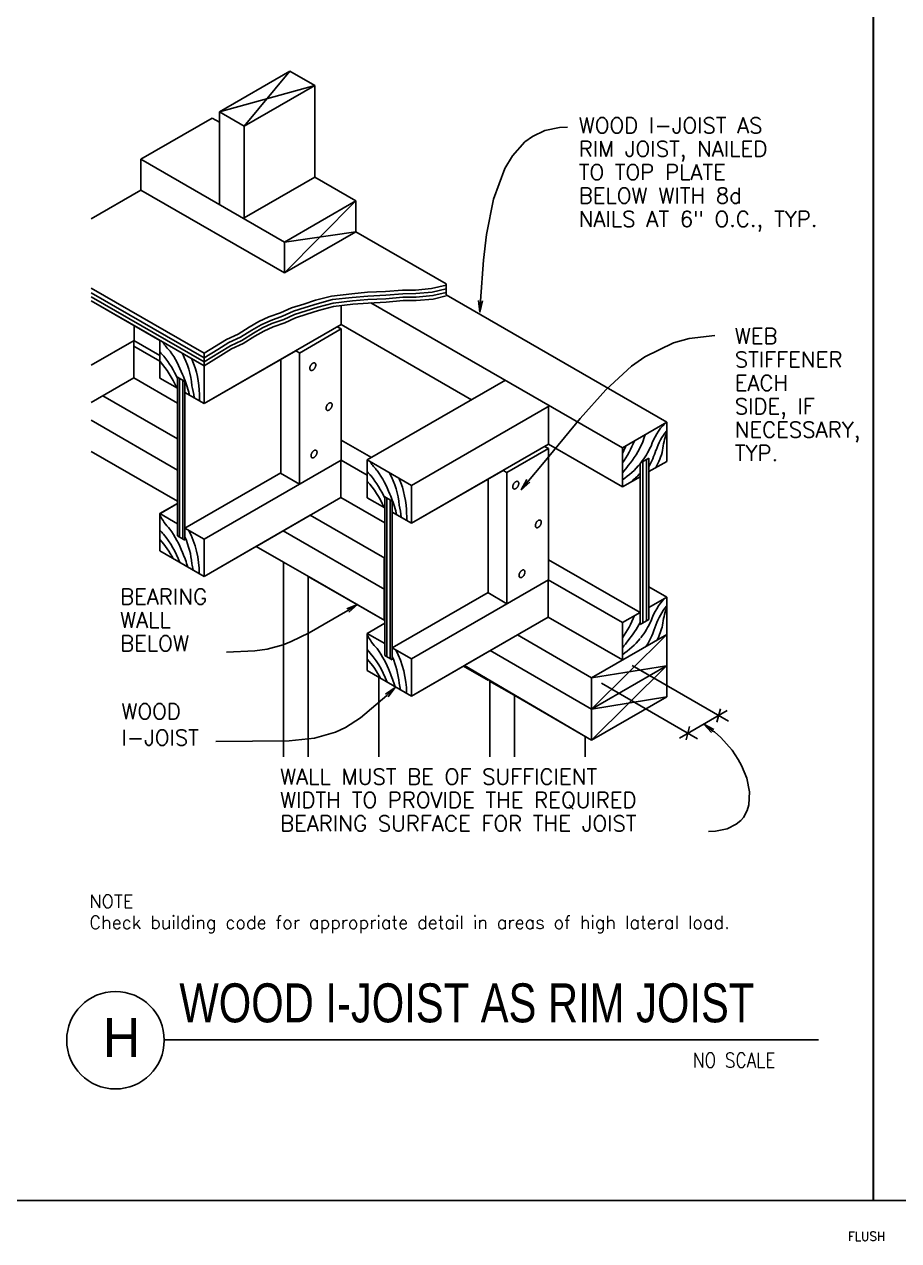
# Model space of a CAD drawing. Header units: inches. Extents: x 26998 to 46838, y -509 to 4343.
# Drawn here: x 39337.2 to 39538.9, y 3728.2 to 4008.9 of the extents above; entities that cross this region are included whole.
import ezdxf
from ezdxf.enums import TextEntityAlignment as Align

# ---------------------------------------------------------------- set-up
doc = ezdxf.new("R2010")
doc.units = ezdxf.units.IN
doc.header["$LTSCALE"] = 0.5
doc.header["$MEASUREMENT"] = 0
doc.layers.get('Defpoints').update_dxf_attribs({"color": 140})
doc.layers.add('M-TEXT', color=7, linetype='Continuous', lineweight=30)
for name, color, linetype in [('N', 3, 'Continuous'), ('R-AGSDIM', 3, 'Continuous'), ('R-AGSHEAVY', 1, 'Continuous'), ('R-AGSMEDIUM', 2, 'Continuous'), ('R-AGSPATT', 4, 'Continuous'), ('R-AGSTEXT', 6, 'Continuous'), ('SEC', 7, 'Continuous'), ('TITLE', 7, 'Continuous'), ('Title Block', 7, 'Continuous')]:
    doc.layers.add(name, color=color, linetype=linetype)
doc.styles.add('AGSROMAND', font='ROMAND.shx', dxfattribs={"height": 2.5})
doc.styles.add('AGSROMANS', font='romans')
doc.styles.add('BOLD', font='')
doc.styles.add('notes', font='simplex.shx', dxfattribs={"height": 4.5})
doc.styles.get('BOLD').set_extended_font_data('Futura Lt BT')
doc.dimstyles.new('AGS', dxfattribs={"dimscale": 36, "dimtxt": 0.09375, "dimasz": 0.0625, "dimexe": 0.0625, "dimexo": 0.0625, "dimgap": 0, "dimtad": 1, "dimdec": 5, "dimzin": 3, "dimdsep": 46, "dimlunit": 4, "dimtxsty": 'AGSROMANS', "dimblk": 'AGSARROW', "dimtsz": 0.03125, "dimcen": 0.1875, "dimdle": 0.0625, "dimclrd": 256, "dimclre": 256, "dimclrt": 256, "dimadec": 0, "dimazin": 0, "dimtfac": 1, "dimtdec": 5, "dimtix": 1, "dimtmove": 2, "dimatfit": 3, "dimldrblk": 'AGSARROW', "dimfxl": 1, "dimtolj": 1, "dimtzin": 3, "dimarcsym": 0})

# ---------------------------------------------------------------- blocks, each defined once
blk = doc.blocks.new('AGSARROW')
for points in [[(-1, 0.17), (0, 0), (-1, -0.17)], [(0, 0), (-1, 0)]]:
    blk.add_lwpolyline(points)
blk = doc.blocks.new('*D994')
at = {"layer": 'Defpoints', "color": 0, "transparency": 16777216}
for p in [(39475.21, 3862.2), (39468.11, 3858.1), (39497.41, 3849.38)]:
    blk.add_point(p, dxfattribs=at)
at = {"layer": 'R-AGSDIM', "lineweight": -2, "transparency": 16777216}
for p, q in [((39477.46, 3860.9), (39499.66, 3848.08)), ((39470.36, 3856.8), (39492.56, 3843.98)), ((39488.36, 3844.15), (39499.36, 3850.5)), ((39497, 3847.84), (39497.82, 3850.92)), ((39489.9, 3843.74), (39490.72, 3846.81))]:
    blk.add_line(p, q, dxfattribs=at)

msp = doc.modelspace()

# ---------------------------------------------------------------- linework, layer by layer
at = {"layer": 'M-TEXT'}
msp.add_line((39533.1306346, 3737.4171344), (39533.1306346, 4291.6919129), dxfattribs=at)
at = {"layer": 'R-AGSHEAVY'}
for p, q in [((39398.4838438, 3998.0984018), (39382.2115282, 3988.7157867)), ((39404.2164953, 3994.7850343), (39398.4838438, 3998.0984018)), ((39404.2164953, 3973.6110387), (39404.2164953, 3994.7850343)), ((39380.5390666, 3987.2852535), (39364.1300089, 3977.7974522)), ((39382.2115282, 3986.3175398), (39380.5390666, 3987.2852535)), ((39382.2115282, 3988.7157867), (39382.2115282, 3986.3175398)), ((39382.2115282, 3988.7157867), (39382.2115282, 3967.2998627)), ((39364.1300089, 3977.7974522), (39364.1300089, 3970.6553046)), ((39413.693778, 3968.1413528), (39404.2164953, 3973.6110387)), ((39364.1300089, 3970.6553046), (39352.6752243, 3964.0390884)), ((39413.693778, 3961.0097239), (39413.693778, 3968.1413528)), ((39434.520659, 3948.9974522), (39413.693778, 3961.0097239)), ((39434.520659, 3946.4624631), (39434.520659, 3948.9974522)), ((39368.4742017, 3935.9648736), (39352.6752243, 3945.0950417)), ((39485.4202937, 3917.07342), (39434.520659, 3946.4624631)), ((39440.3900527, 3922.2696216), (39410.3488547, 3939.6148371)), ((39368.4742017, 3935.9648736), (39368.4742017, 3927.2449321)), ((39399.830228, 3933.5666268), (39378.6983069, 3921.3545011)), ((39368.4742017, 3927.2449321), (39372.5343916, 3924.9203156)), ((39448.215911, 3926.7610753), (39416.3129161, 3908.3534785)), ((39372.5343916, 3924.9203156), (39372.5343916, 3893.6168824)), ((39378.6983069, 3921.3545011), (39374.2804837, 3923.9000088)), ((39485.4202937, 3917.07342), (39485.4308124, 3908.0379197)), ((39458.1560132, 3912.0034419), (39475.2067072, 3902.1369701)), ((39372.5449102, 3898.8761958), (39352.6752243, 3910.3414989)), ((39416.3129161, 3908.3534785), (39416.3129161, 3899.6230183)), ((39426.515984, 3893.7431059), (39447.6689424, 3905.9447129)), ((39485.4308124, 3908.0379197), (39481.3075107, 3905.66071)), ((39481.3075107, 3905.7764149), (39481.3075107, 3874.3362396)), ((39475.2067072, 3902.1369701), (39479.2774157, 3904.4826238)), ((39372.5449102, 3898.2766341), (39368.4742017, 3895.9625362)), ((39416.3129161, 3899.6230183), (39420.373106, 3897.2984018)), ((39420.373106, 3897.2984018), (39420.373106, 3866.0054872)), ((39368.4742017, 3895.9625362), (39368.4952389, 3887.3477809)), ((39378.6983069, 3881.4573499), (39403.1646327, 3895.5838656)), ((39422.0876422, 3896.2886136), (39426.515984, 3893.7431059)), ((39368.4952389, 3887.3477809), (39378.6983069, 3881.4573499)), ((39397.0217547, 3884.7391614), (39390.7210972, 3888.3891249)), ((39397.0217547, 3884.7391614), (39397.0217547, 3839.8561812)), ((39402.7018131, 3881.4573499), (39420.373106, 3871.2648006)), ((39481.3075107, 3879.0801403), (39485.4202937, 3876.7029306)), ((39485.4202937, 3876.7029306), (39485.4202937, 3853.698694)), ((39420.373106, 3870.6862761), (39416.3129161, 3868.3301037)), ((39416.3129161, 3868.3301037), (39416.3129161, 3859.7363857)), ((39426.515984, 3853.8459547), (39450.9823098, 3867.9724704)), ((39468.1066341, 3843.6954799), (39438.7596655, 3860.9144719)), ((39416.3129161, 3859.7363857), (39426.515984, 3853.8459547)), ((39485.4202937, 3853.698694), (39468.1066341, 3843.6954799))]:
    msp.add_line(p, q, dxfattribs=at)
msp.add_lwpolyline([(39434.520659, 3946.2100161), (39431.5649249, 3945.5052681), (39427.6099212, 3945.1371162), (39424.5910753, 3945.1265975), (39420.6781462, 3944.7584456), (39416.5443259, 3944.5796289), (39412.9995487, 3944.3061446), (39408.5712068, 3943.7907319), (39405.1105786, 3942.88613), (39402.4178102, 3941.9920468), (39399.7565976, 3941.1926311), (39397.2952389, 3940.0461008), (39394.6024705, 3939.0783872), (39392.4882265, 3938.1106735), (39390.3739826, 3936.9010314), (39387.71277, 3935.249607), (39385.0515574, 3933.9873718), (39382.5481243, 3932.4621709), (39378.6983069, 3930.0849613)], dxfattribs=at)
at = {"layer": 'R-AGSMEDIUM'}
for p, q in [((39382.2115282, 3988.7157867), (39398.4838438, 3998.0984018)), ((39387.9546984, 3985.4024193), (39398.4838438, 3998.0984018)), ((39404.2164953, 3994.7850343), (39398.4838438, 3998.0984018)), ((39404.2164953, 3994.7850343), (39382.2115282, 3988.7157867)), ((39387.9546984, 3985.4024193), (39404.2164953, 3994.7850343)), ((39404.2164953, 3994.7850343), (39404.2164953, 3973.6110387)), ((39380.5390666, 3987.2852535), (39364.1300089, 3977.7764149)), ((39382.2115282, 3986.3175398), (39380.5390666, 3987.2852535)), ((39387.9546984, 3985.4024193), (39382.2115282, 3988.7157867)), ((39382.2115282, 3988.7157867), (39382.2115282, 3986.3175398)), ((39382.2115282, 3986.3175398), (39382.2115282, 3967.2998627)), ((39387.9546984, 3985.4024193), (39387.9546984, 3964.2179051)), ((39397.2742017, 3958.6640701), (39364.1300089, 3977.7974522)), ((39364.1300089, 3977.7974522), (39364.1300089, 3970.6553046)), ((39387.9546984, 3964.2179051), (39404.2164953, 3973.6110387)), ((39413.693778, 3968.1413528), (39404.2164953, 3973.6110387)), ((39352.6752243, 3964.0390884), (39364.1300089, 3970.6553046)), ((39397.2742017, 3951.5324412), (39364.1300089, 3970.6553046)), ((39413.693778, 3968.1413528), (39397.2742017, 3951.5324412)), ((39397.2742017, 3958.6640701), (39413.693778, 3968.1413528)), ((39413.693778, 3968.1413528), (39413.693778, 3961.0097239)), ((39397.2742017, 3951.5324412), (39413.693778, 3961.0097239)), ((39397.2742017, 3958.6640701), (39413.693778, 3961.0097239)), ((39434.520659, 3948.9974522), (39413.693778, 3961.0097239)), ((39397.2742017, 3958.6640701), (39397.2742017, 3951.5324412)), ((39378.6983069, 3932.9881023), (39352.6752243, 3948.0297385)), ((39434.520659, 3948.9974522), (39434.520659, 3946.4624631)), ((39378.6983069, 3931.9152024), (39352.6752243, 3946.94632)), ((39378.6983069, 3930.9790446), (39352.6752243, 3946.0101622)), ((39365.6131352, 3937.6268167), (39352.6752243, 3945.0950417)), ((39485.4202937, 3917.07342), (39434.520659, 3946.4624631)), ((39410.3488547, 3943.9905858), (39410.3488547, 3939.6148371)), ((39475.1961885, 3911.1724704), (39417.1964807, 3944.6532593)), ((39362.5416962, 3939.4149832), (39362.5416962, 3935.9333178)), ((39378.6983069, 3921.3545011), (39410.3488547, 3939.6148371)), ((39410.3278175, 3938.5945303), (39409.4337342, 3939.109943)), ((39440.3900527, 3922.2696216), (39410.3488547, 3939.6148371)), ((39378.6983069, 3930.0849613), (39365.6131352, 3937.6268167)), ((39400.7453485, 3933.0406954), (39410.3488547, 3938.5945303)), ((39410.3488547, 3938.5945303), (39410.3488547, 3908.3219226)), ((39352.6752243, 3930.2427407), (39362.5416962, 3935.9333178)), ((39362.4785845, 3935.9017619), (39362.4785845, 3927.2975252)), ((39368.4952389, 3931.1788985), (39362.4785845, 3934.6605639)), ((39368.4742017, 3932.4937268), (39362.520659, 3935.9438364)), ((39368.4742017, 3935.9648736), (39368.4742017, 3927.2449321)), ((39400.7137926, 3933.0617327), (39399.830228, 3933.5666268)), ((39378.6983069, 3932.9881023), (39378.6983069, 3921.3545011)), ((39396.390637, 3931.5680877), (39396.390637, 3905.3872257)), ((39400.7453485, 3933.0406954), (39400.7453485, 3902.9048298)), ((39352.6752243, 3921.638504), (39362.4785845, 3927.2975252)), ((39372.5449102, 3921.470206), (39362.4785845, 3927.2870066)), ((39372.5343916, 3924.9203156), (39368.4742017, 3927.2449321)), ((39374.2804837, 3926.4560351), (39372.5449102, 3927.4553046)), ((39372.5449102, 3927.4553046), (39372.5449102, 3925.2358744)), ((39372.5449102, 3925.2358744), (39372.5449102, 3898.3818203)), ((39372.9972112, 3890.555962), (39372.9972112, 3927.2028576)), ((39373.8071454, 3890.0931425), (39373.8071454, 3926.740038)), ((39374.2804837, 3926.4560351), (39374.2804837, 3889.8301768)), ((39416.3129161, 3908.3534785), (39448.215911, 3926.7610753)), ((39372.5449102, 3913.2656772), (39355.3574742, 3923.1847422)), ((39378.6983069, 3921.3545011), (39374.2804837, 3923.9000088)), ((39426.515984, 3902.4735661), (39458.3979417, 3920.8706443)), ((39458.1560132, 3920.7444208), (39458.1560132, 3912.0034419)), ((39372.5449102, 3906.0393806), (39352.6752243, 3917.5152024)), ((39475.2067072, 3911.1724704), (39485.4202937, 3917.07342)), ((39485.4202937, 3917.07342), (39485.4202937, 3908.027401)), ((39417.301667, 3908.9425216), (39410.3488547, 3912.9501183)), ((39426.515984, 3893.7431059), (39458.1560132, 3912.0034419)), ((39458.1560132, 3910.9831351), (39457.26193, 3911.4985479)), ((39475.2277444, 3902.1580073), (39458.1560132, 3912.0034419)), ((39475.2067072, 3911.1724704), (39475.2067072, 3902.1369701)), ((39372.5449102, 3898.8761958), (39352.6752243, 3910.3414989)), ((39378.6983069, 3890.0615866), (39410.3488547, 3908.3219226)), ((39410.2647057, 3908.3008853), (39410.2647057, 3899.7071673)), ((39410.2752243, 3908.2903667), (39410.2752243, 3899.68613)), ((39416.3129161, 3904.8823316), (39410.3488547, 3908.3219226)), ((39426.515984, 3902.4735661), (39416.3129161, 3908.3534785)), ((39416.3129161, 3908.3534785), (39416.3129161, 3899.6230183)), ((39448.5419884, 3905.4398189), (39458.1560132, 3910.9831351)), ((39458.1560132, 3910.9831351), (39458.1560132, 3880.7105274)), ((39479.2774157, 3907.5856187), (39481.3075107, 3908.7637049)), ((39480.7289862, 3871.2332447), (39480.7289862, 3908.4481461)), ((39481.3075107, 3908.7637049), (39481.3075107, 3905.8921198)), ((39374.2489278, 3892.6176129), (39396.3695998, 3905.3977444)), ((39374.2804837, 3892.6070942), (39396.390637, 3905.3872257)), ((39448.5419884, 3905.4398189), (39447.6689424, 3905.9447129)), ((39448.5419884, 3905.4398189), (39448.5419884, 3875.3039533)), ((39479.2774157, 3907.5856187), (39479.2774157, 3870.381236)), ((39479.9295706, 3870.7704251), (39479.9295706, 3907.9748079)), ((39481.3075107, 3905.66071), (39485.4308124, 3908.0379197)), ((39481.3075107, 3905.7764149), (39481.3075107, 3878.9223609)), ((39400.7453485, 3902.7786063), (39396.306488, 3905.3451512)), ((39444.2083142, 3903.9566925), (39444.2083142, 3877.9546472)), ((39475.2277444, 3902.1580073), (39479.2774157, 3904.4826238)), ((39422.0876422, 3898.8551585), (39420.373106, 3899.8544281)), ((39420.373106, 3899.8544281), (39420.373106, 3897.9084821)), ((39426.515984, 3902.4735661), (39426.515984, 3893.7431059)), ((39368.4952389, 3895.9520175), (39372.5449102, 3898.2766341)), ((39372.5449102, 3898.3818203), (39372.5449102, 3890.8189277)), ((39390.8578394, 3888.4732739), (39410.2752243, 3899.68613)), ((39420.373106, 3893.8693295), (39410.2752243, 3899.68613)), ((39420.373106, 3897.2984018), (39416.3129161, 3899.6230183)), ((39420.373106, 3897.9084821), (39420.373106, 3870.5810899)), ((39420.8569628, 3862.9340482), (39420.8569628, 3899.5704251)), ((39421.6458598, 3862.4712286), (39421.6458598, 3899.1076056)), ((39422.0876422, 3898.8551585), (39422.0876422, 3862.208263)), ((39372.5343916, 3893.6168824), (39368.4742017, 3895.9625362)), ((39368.4952389, 3895.9520175), (39368.4952389, 3887.3477809)), ((39420.373106, 3885.6648006), (39403.1646327, 3895.5838656)), ((39426.515984, 3893.7431059), (39422.0876422, 3896.2886136)), ((39378.6877883, 3890.0615866), (39374.2489278, 3892.6176129)), ((39420.373106, 3878.4490227), (39396.9060498, 3891.9759766)), ((39374.2489278, 3889.8301768), (39372.5343916, 3890.8189277)), ((39374.2804837, 3889.8301768), (39372.5449102, 3890.8189277)), ((39378.6877883, 3890.0615866), (39378.6877883, 3881.4573499)), ((39378.6983069, 3881.4573499), (39368.4952389, 3887.3477809)), ((39378.6983069, 3881.4573499), (39390.8052463, 3888.4522367)), ((39397.0427919, 3884.7391614), (39390.7210972, 3888.3891249)), ((39397.0217547, 3884.7391614), (39397.0217547, 3839.8561812)), ((39402.9121856, 3881.3521636), (39397.0427919, 3884.7391614)), ((39420.2784384, 3885.7173937), (39420.2784384, 3871.3173937)), ((39479.2774157, 3873.1476348), (39458.1560132, 3885.3387232)), ((39402.7018131, 3881.4573499), (39402.7018131, 3839.8561812)), ((39420.373106, 3871.2648006), (39402.9121856, 3881.3521636)), ((39426.515984, 3862.4501914), (39458.1560132, 3880.7105274)), ((39475.2067072, 3870.801981), (39458.0929015, 3880.6789715)), ((39458.0929015, 3880.6789715), (39458.0929015, 3872.0852535)), ((39422.0876422, 3865.0062177), (39444.2083142, 3877.7758305)), ((39448.5419884, 3875.1777297), (39444.1241652, 3877.733756)), ((39485.4202937, 3876.7029306), (39481.3075107, 3879.0801403)), ((39481.3075107, 3878.9223609), (39481.3075107, 3871.5698408)), ((39481.3075107, 3874.3362396), (39485.4202937, 3876.7029306)), ((39485.4202937, 3876.7029306), (39485.4202937, 3853.698694)), ((39439.0436685, 3861.0827699), (39458.0929015, 3872.0852535)), ((39475.2067072, 3862.1977444), (39458.0929015, 3872.0852535)), ((39475.2067072, 3870.801981), (39479.2774157, 3873.1476348)), ((39416.3129161, 3868.3301037), (39420.373106, 3870.6862761)), ((39420.373106, 3870.5810899), (39420.373106, 3863.1970139)), ((39475.2067072, 3870.801981), (39475.2067072, 3862.1977444)), ((39479.2774157, 3870.381236), (39481.3075107, 3871.5698408)), ((39416.3129161, 3868.3301037), (39416.3129161, 3859.7363857)), ((39420.373106, 3866.0054872), (39416.3129161, 3868.3301037)), ((39468.1066341, 3858.0954799), (39450.9823098, 3867.9724704)), ((39468.1066341, 3858.0954799), (39485.4202937, 3868.098694)), ((39468.1066341, 3850.8586647), (39485.4202937, 3868.098694)), ((39426.515984, 3862.4501914), (39422.0876422, 3865.0062177)), ((39468.1066341, 3850.8586647), (39444.7342455, 3864.3645815)), ((39422.0876422, 3862.208263), (39420.373106, 3863.1970139)), ((39426.515984, 3862.4501914), (39426.515984, 3853.8459547)), ((39426.515984, 3853.8459547), (39438.9490008, 3861.0196582)), ((39444.3450563, 3857.4222878), (39438.5282557, 3860.7672111)), ((39468.1066341, 3850.8586647), (39485.3992565, 3860.8513601)), ((39468.1066341, 3858.0954799), (39485.3992565, 3860.8513601)), ((39468.1066341, 3843.6954799), (39485.3992565, 3860.8513601)), ((39426.515984, 3853.8459547), (39416.3129161, 3859.7363857)), ((39419.0162032, 3858.1691103), (39419.0162032, 3839.8561812)), ((39468.1066341, 3858.0954799), (39468.1066341, 3843.6954799)), ((39450.2039314, 3854.03529), (39444.5343916, 3857.3065829)), ((39444.5975034, 3857.275027), (39444.5975034, 3839.8561812)), ((39468.1066341, 3843.6954799), (39450.2039314, 3854.03529)), ((39450.2775618, 3853.9932155), (39450.2775618, 3839.8561812)), ((39468.1066341, 3843.6954799), (39485.4202937, 3853.698694)), ((39468.1066341, 3850.8586647), (39485.4202937, 3853.698694)), ((39466.5814333, 3844.5790446), (39466.5814333, 3839.8561812))]:
    msp.add_line(p, q, dxfattribs=at)
for points in [[(39434.520659, 3948.7344865), (39431.1757357, 3947.9350709), (39427.4836977, 3947.5879562), (39424.4964077, 3947.5774376), (39420.5203668, 3947.2092856), (39416.3970651, 3947.0515062), (39412.7471016, 3946.7359474), (39408.0978686, 3946.1994975), (39404.4373865, 3945.2212652), (39401.6709877, 3944.3377005), (39398.8625143, 3943.4962104), (39396.3590812, 3942.3181242), (39393.6663127, 3941.3609292), (39391.3522148, 3940.3090665), (39389.122266, 3939.0152754), (39386.5241652, 3937.4059255), (39383.8734712, 3936.1752462), (39378.6983069, 3932.9881023)], [(39434.520659, 3947.8614405), (39431.3545523, 3947.0935807), (39427.5468094, 3946.746466), (39424.5490008, 3946.7359474), (39420.6045158, 3946.3677955), (39416.4601769, 3946.1784602), (39412.8628065, 3945.8944573), (39408.3292784, 3945.3895632), (39404.7634639, 3944.4323682), (39402.0075837, 3943.5488035), (39399.293778, 3942.717832), (39396.8008635, 3941.5502644), (39394.108095, 3940.5825508), (39391.8886648, 3939.5832812), (39389.7218277, 3938.3526019), (39387.0816524, 3936.7011775), (39384.4414771, 3935.4494609), (39381.8433763, 3933.8821856), (39378.6983069, 3931.9152024)], [(39434.520659, 3947.0409876), (39431.4702572, 3946.2836465), (39427.5888839, 3945.9365318), (39424.5700381, 3945.9154945), (39420.625553, 3945.5473426), (39416.5022514, 3945.3790446), (39412.9259183, 3945.084523), (39408.4660205, 3944.5585917), (39404.9527992, 3943.6329525), (39402.2179563, 3942.7493879), (39399.5251878, 3941.9604909), (39397.0638292, 3940.7929233), (39394.3605421, 3939.8252097), (39392.2042236, 3938.8469774), (39390.0689424, 3937.6057794), (39387.4077298, 3935.954355), (39384.7570359, 3934.7236757), (39382.2220468, 3933.1564003), (39378.6983069, 3930.9790446)], [(39434.520659, 3946.2100161), (39431.5649249, 3945.5052681), (39427.6099212, 3945.1371162), (39424.5910753, 3945.1265975), (39420.6781462, 3944.7584456), (39416.5443259, 3944.5796289), (39412.9995487, 3944.3061446), (39408.5712068, 3943.7907319), (39405.1105786, 3942.88613), (39402.4178102, 3941.9920468), (39399.7565976, 3941.1926311), (39397.2952389, 3940.0461008), (39394.6024705, 3939.0783872), (39392.4882265, 3938.1106735), (39390.3739826, 3936.9010314), (39387.71277, 3935.249607), (39385.0515574, 3933.9873718), (39382.5481243, 3932.4621709), (39378.6983069, 3930.0849613)]]:
    msp.add_lwpolyline(points, dxfattribs=at)
for points in [[(39404.2633245, 3930.741926, 0.083138309), (39404.1586126, 3930.7806995, 0.0727640424), (39404.0391477, 3930.7854602, 0.0590330631), (39403.9095206, 3930.7560251, 0.0472863741), (39403.774713, 3930.6935253, 0.0388737623), (39403.6399054, 3930.6003627, 0.0333734699), (39403.5102784, 3930.4801174, 0.030108202), (39403.3908134, 3930.3374105, 0.0285930868), (39403.2861015, 3930.177726, 0.0285930868), (39403.2001667, 3930.0072006, 0.030108202), (39403.1363113, 3929.8323874, 0.0333734699), (39403.0969894, 3929.6600045, 0.0388737623), (39403.083712, 3929.4966764, 0.0472863741), (39403.0969894, 3929.3486797, 0.0590330631), (39403.1363113, 3929.2217018, 0.0727640424), (39403.2001667, 3929.1206225, 0.083138309), (39403.2861015, 3929.0493261, 0.083138309), (39403.3908134, 3929.0105525, 0.0727640424), (39403.5102784, 3929.0057918, 0.0590330631), (39403.6399054, 3929.035227, 0.0472863741), (39403.774713, 3929.0977268, 0.0388737623), (39403.9095206, 3929.1908894, 0.0333734699), (39404.0391477, 3929.3111346, 0.030108202), (39404.1586126, 3929.4538416, 0.0285930868), (39404.2633245, 3929.613526, 0.0285930868), (39404.3492594, 3929.7840514, 0.030108202), (39404.4131147, 3929.9588646, 0.0333734699), (39404.4524366, 3930.1312475, 0.0388737623), (39404.465714, 3930.2945756, 0.0472863741), (39404.4524366, 3930.4425724, 0.0590330631), (39404.4131147, 3930.5695502, 0.0727640424), (39404.3492594, 3930.6706296, 0.083138309)], [(39408.0184743, 3921.527609, 0.083138309), (39407.9137624, 3921.5663825, 0.0727640424), (39407.7942974, 3921.5711432, 0.0590330631), (39407.6646704, 3921.5417081, 0.0472863741), (39407.5298628, 3921.4792083, 0.0388737623), (39407.3950551, 3921.3860456, 0.0333734699), (39407.2654281, 3921.2658004, 0.030108202), (39407.1459632, 3921.1230934, 0.0285930868), (39407.0412513, 3920.963409, 0.0285930868), (39406.9553164, 3920.7928836, 0.030108202), (39406.8914611, 3920.6180704, 0.0333734699), (39406.8521391, 3920.4456875, 0.0388737623), (39406.8388617, 3920.2823594, 0.0472863741), (39406.8521391, 3920.1343627, 0.0590330631), (39406.8914611, 3920.0073848, 0.0727640424), (39406.9553164, 3919.9063054, 0.083138309), (39407.0412513, 3919.835009, 0.083138309), (39407.1459632, 3919.7962355, 0.0727640424), (39407.2654281, 3919.7914748, 0.0590330631), (39407.3950551, 3919.8209099, 0.0472863741), (39407.5298628, 3919.8834097, 0.0388737623), (39407.6646704, 3919.9765724, 0.0333734699), (39407.7942974, 3920.0968176, 0.030108202), (39407.9137624, 3920.2395246, 0.0285930868), (39408.0184743, 3920.399209, 0.0285930868), (39408.1044091, 3920.5697344, 0.030108202), (39408.1682645, 3920.7445476, 0.0333734699), (39408.2075864, 3920.9169305, 0.0388737623), (39408.2208638, 3921.0802586, 0.0472863741), (39408.2075864, 3921.2282553, 0.0590330631), (39408.1682645, 3921.3552332, 0.0727640424), (39408.1044091, 3921.4563126, 0.083138309)], [(39404.5473274, 3910.5777185, 0.083138309), (39404.4426155, 3910.6164921, 0.0727640424), (39404.3231506, 3910.6212528, 0.0590330631), (39404.1935236, 3910.5918176, 0.0472863741), (39404.0587159, 3910.5293178, 0.0388737623), (39403.9239083, 3910.4361552, 0.0333734699), (39403.7942813, 3910.3159099, 0.030108202), (39403.6748163, 3910.173203, 0.0285930868), (39403.5701044, 3910.0135186, 0.0285930868), (39403.4841696, 3909.8429932, 0.030108202), (39403.4203142, 3909.66818, 0.0333734699), (39403.3809923, 3909.4957971, 0.0388737623), (39403.3677149, 3909.3324689, 0.0472863741), (39403.3809923, 3909.1844722, 0.0590330631), (39403.4203142, 3909.0574944, 0.0727640424), (39403.4841696, 3908.956415, 0.083138309), (39403.5701044, 3908.8851186, 0.083138309), (39403.6748163, 3908.8463451, 0.0727640424), (39403.7942813, 3908.8415844, 0.0590330631), (39403.9239083, 3908.8710195, 0.0472863741), (39404.0587159, 3908.9335193, 0.0388737623), (39404.1935236, 3909.0266819, 0.0333734699), (39404.3231506, 3909.1469272, 0.030108202), (39404.4426155, 3909.2896341, 0.0285930868), (39404.5473274, 3909.4493186, 0.0285930868), (39404.6332623, 3909.619844, 0.030108202), (39404.6971176, 3909.7946571, 0.0333734699), (39404.7364396, 3909.9670401, 0.0388737623), (39404.749717, 3910.1303682, 0.0472863741), (39404.7364396, 3910.2783649, 0.0590330631), (39404.6971176, 3910.4053428, 0.0727640424), (39404.6332623, 3910.5064221, 0.083138309)], [(39451.0922507, 3903.3829778, 0.083138309), (39450.9875388, 3903.4217514, 0.0727640424), (39450.8680739, 3903.4265121, 0.0590330631), (39450.7384469, 3903.3970769, 0.0472863741), (39450.6036392, 3903.3345771, 0.0388737623), (39450.4688316, 3903.2414145, 0.0333734699), (39450.3392046, 3903.1211693, 0.030108202), (39450.2197396, 3902.9784623, 0.0285930868), (39450.1150277, 3902.8187779, 0.0285930868), (39450.0290929, 3902.6482525, 0.030108202), (39449.9652375, 3902.4734393, 0.0333734699), (39449.9259156, 3902.3010564, 0.0388737623), (39449.9126382, 3902.1377283, 0.0472863741), (39449.9259156, 3901.9897315, 0.0590330631), (39449.9652375, 3901.8627537, 0.0727640424), (39450.0290929, 3901.7616743, 0.083138309), (39450.1150277, 3901.6903779, 0.083138309), (39450.2197396, 3901.6516044, 0.0727640424), (39450.3392046, 3901.6468437, 0.0590330631), (39450.4688316, 3901.6762788, 0.0472863741), (39450.6036392, 3901.7387786, 0.0388737623), (39450.7384469, 3901.8319413, 0.0333734699), (39450.8680739, 3901.9521865, 0.030108202), (39450.9875388, 3902.0948934, 0.0285930868), (39451.0922507, 3902.2545779, 0.0285930868), (39451.1781856, 3902.4251033, 0.030108202), (39451.2420409, 3902.5999165, 0.0333734699), (39451.2813629, 3902.7722994, 0.0388737623), (39451.2946403, 3902.9356275, 0.0472863741), (39451.2813629, 3903.0836242, 0.0590330631), (39451.2420409, 3903.2106021, 0.0727640424), (39451.1781856, 3903.3116814, 0.083138309)], [(39456.298971, 3894.4526637, 0.083138309), (39456.1942591, 3894.4914373, 0.0727640424), (39456.0747941, 3894.496198, 0.0590330631), (39455.9451671, 3894.4667628, 0.0472863741), (39455.8103595, 3894.404263, 0.0388737623), (39455.6755519, 3894.3111004, 0.0333734699), (39455.5459248, 3894.1908552, 0.030108202), (39455.4264599, 3894.0481482, 0.0285930868), (39455.321748, 3893.8884638, 0.0285930868), (39455.2358131, 3893.7179384, 0.030108202), (39455.1719578, 3893.5431252, 0.0333734699), (39455.1326358, 3893.3707423, 0.0388737623), (39455.1193585, 3893.2074142, 0.0472863741), (39455.1326358, 3893.0594174, 0.0590330631), (39455.1719578, 3892.9324396, 0.0727640424), (39455.2358131, 3892.8313602, 0.083138309), (39455.321748, 3892.7600638, 0.083138309), (39455.4264599, 3892.7212903, 0.0727640424), (39455.5459248, 3892.7165296, 0.0590330631), (39455.6755519, 3892.7459647, 0.0472863741), (39455.8103595, 3892.8084645, 0.0388737623), (39455.9451671, 3892.9016272, 0.0333734699), (39456.0747941, 3893.0218724, 0.030108202), (39456.1942591, 3893.1645793, 0.0285930868), (39456.298971, 3893.3242638, 0.0285930868), (39456.3849058, 3893.4947892, 0.030108202), (39456.4487612, 3893.6696024, 0.0333734699), (39456.4880831, 3893.8419853, 0.0388737623), (39456.5013605, 3894.0053134, 0.0472863741), (39456.4880831, 3894.1533101, 0.0590330631), (39456.4487612, 3894.280288, 0.0727640424), (39456.3849058, 3894.3813673, 0.083138309)], [(39452.5333026, 3882.9347675, 0.083138309), (39452.4285907, 3882.973541, 0.0727640424), (39452.3091257, 3882.9783017, 0.0590330631), (39452.1794987, 3882.9488666, 0.0472863741), (39452.0446911, 3882.8863668, 0.0388737623), (39451.9098835, 3882.7932041, 0.0333734699), (39451.7802565, 3882.6729589, 0.030108202), (39451.6607915, 3882.530252, 0.0285930868), (39451.5560796, 3882.3705675, 0.0285930868), (39451.4701448, 3882.2000421, 0.030108202), (39451.4062894, 3882.0252289, 0.0333734699), (39451.3669675, 3881.852846, 0.0388737623), (39451.3536901, 3881.6895179, 0.0472863741), (39451.3669675, 3881.5415212, 0.0590330631), (39451.4062894, 3881.4145433, 0.0727640424), (39451.4701448, 3881.3134639, 0.083138309), (39451.5560796, 3881.2421676, 0.083138309), (39451.6607915, 3881.203394, 0.0727640424), (39451.7802565, 3881.1986333, 0.0590330631), (39451.9098835, 3881.2280685, 0.0472863741), (39452.0446911, 3881.2905683, 0.0388737623), (39452.1794987, 3881.3837309, 0.0333734699), (39452.3091257, 3881.5039761, 0.030108202), (39452.4285907, 3881.6466831, 0.0285930868), (39452.5333026, 3881.8063675, 0.0285930868), (39452.6192375, 3881.9768929, 0.030108202), (39452.6830928, 3882.1517061, 0.0333734699), (39452.7224147, 3882.324089, 0.0388737623), (39452.7356921, 3882.4874171, 0.0472863741), (39452.7224147, 3882.6354139, 0.0590330631), (39452.6830928, 3882.7623917, 0.0727640424), (39452.6192375, 3882.8634711, 0.083138309)]]:
    msp.add_lwpolyline(points, format="xyb", close=True, dxfattribs=at)
at = {"layer": 'R-AGSPATT'}
for centre, radius, start, end in [((39378.8565814, 3941.6248552), 11.4173814, 212.593105555, 225.381608333), ((39351.0856116, 3919.4741848), 24.2238005, 20.817786111, 35.374877778), ((39376.9115323, 3939.6776943), 10.5547714, 217.4004, 224.507327778), ((39352.6299844, 3916.7067639), 21.4147515, 23.175088889, 42.070061111), ((39376.9115646, 3939.6776558), 10.5547714, 224.507327778, 224.618758333), ((39352.1490208, 3918.0772525), 22.3342698, 24.040069445, 39.487813889), ((39356.7490787, 3923.8045154), 19.222092, 5.057675, 28.276827778), ((39356.0651501, 3923.2324312), 21.533868, 0.636113889, 22.954730556), ((39347.3030633, 3916.5157913), 28.8457823, 15.50085, 23.641297222), ((39356.0367353, 3920.58084), 20.4595002, 6.191519444, 13.909461111), ((39358.6583627, 3920.3893053), 16.8827386, 10.371766667, 13.131725), ((39326.587327, 3920.5017045), 51.0967005, 1.732819444, 3.331936111), ((39494.9077362, 3907.1896733), 13.7976965, 135.575011111, 161.554352778), ((39490.8652698, 3909.4022702), 11.4173814, 154.968344444, 165.381608333), ((39496.0795785, 3906.2905873), 13.7976965, 140.540227778, 161.554352778), ((39500.0055404, 3908.96309), 15.601534, 159.088841667, 174.037594444), ((39457.1186674, 3920.7578948), 22.3342698, 324.131297222, 339.028705556), ((39456.1722712, 3919.6561238), 21.4147515, 332.791836111, 338.031125), ((39457.7967416, 3922.3773003), 24.2238005, 320.817786111, 335.374877778), ((39464.3786515, 3919.6377593), 19.222092, 321.545711111, 335.135188889), ((39463.0399596, 3916.7811346), 20.8375842, 331.299475, 342.701936111), ((39469.7025667, 3914.1611151), 15.2124518, 330.065591667, 346.398602778), ((39424.7309236, 3912.0686363), 10.5547714, 217.4004, 224.507327778), ((39426.6759727, 3914.0157971), 11.4173814, 212.593105555, 225.381608333), ((39398.9050029, 3891.8651267), 24.2238005, 20.817786111, 35.374877778), ((39464.3786515, 3919.6377593), 19.222092, 304.309975, 320.831388889), ((39453.3434236, 3924.1738865), 28.8457823, 319.315552778, 323.641297222), ((39400.4493756, 3889.0977059), 21.4147515, 23.175088889, 42.070061111), ((39424.7309559, 3912.0685978), 10.5547714, 224.507327778, 224.618758333), ((39399.9684121, 3890.4681945), 22.3342698, 24.015505555, 39.487813889), ((39404.56847, 3896.1954574), 19.222092, 5.057675, 28.276827778), ((39403.8845413, 3895.6233732), 21.533868, 0.636113889, 22.954730556), ((39463.5412477, 3919.9440167), 21.533868, 309.233941667, 316.965825), ((39395.1224546, 3888.9067333), 28.8457823, 15.50085, 23.641297222), ((39403.8561266, 3892.9717819), 20.4595002, 6.191519444, 13.909461111), ((39378.8314442, 3900.5422416), 11.4173814, 205.210436111, 225.381608333), ((39406.477754, 3892.7802472), 16.8827386, 10.371766667, 13.131725), ((39374.4067183, 3892.8926465), 51.0967005, 1.732819444, 3.331936111), ((39376.8863951, 3898.5950808), 10.5547714, 217.4004, 224.507327778), ((39351.0604744, 3878.3915712), 24.2238005, 20.817786111, 35.374877778), ((39356.0400128, 3882.1498177), 21.533868, 359.883547222, 27.630922222), ((39352.6048471, 3875.6241504), 21.4147515, 27.687525, 42.070061111), ((39376.8864274, 3898.5950423), 10.5547714, 224.507327778, 224.618758333), ((39352.1238836, 3876.994639), 22.3342698, 20.171883333, 39.487813889), ((39356.7239414, 3882.7219019), 19.222092, 5.057675, 23.761022222), ((39347.2779261, 3875.4331778), 28.8457823, 16.508955556, 23.641297222), ((39356.0115981, 3879.4982264), 20.4595002, 9.593902778, 13.909461111), ((39494.9077362, 3866.8276603), 13.7976965, 135.575011111, 161.554352778), ((39496.0290681, 3865.8376556), 13.7976965, 140.211338889, 161.554352778), ((39457.1186674, 3880.3958819), 22.3342698, 324.131297222, 339.028705556), ((39500.0055404, 3868.6010771), 15.601534, 159.088841667, 174.037594444), ((39457.7967416, 3882.0152874), 24.2238005, 320.817786111, 332.488902778), ((39464.3786515, 3879.2757464), 19.222092, 321.545711111, 335.135188889), ((39463.0399596, 3876.4191217), 20.8375842, 327.984344445, 342.701936111), ((39469.7025667, 3873.7991022), 15.2124518, 332.701247222, 346.398602778), ((39426.6508355, 3872.9331836), 11.4173814, 205.210436111, 225.381608333), ((39464.3786515, 3879.2757464), 19.222092, 304.309975, 320.831388889), ((39453.3434236, 3883.8118736), 28.8457823, 319.315552778, 323.641297222), ((39399.9432749, 3849.385581), 22.3342698, 20.171883333, 42.884177778), ((39398.8798657, 3850.7825132), 24.2238005, 20.817786111, 35.374877778), ((39403.8594041, 3854.5407597), 21.533868, 359.883547222, 27.630922222), ((39400.4242384, 3848.0150923), 21.4147515, 27.687525, 42.070061111), ((39404.5433327, 3855.1128439), 19.222092, 5.057675, 23.761022222), ((39395.0973174, 3847.8241198), 28.8457823, 16.508955556, 23.641297222), ((39403.8309893, 3851.8891684), 20.4595002, 9.593902778, 13.909461111)]:
    msp.add_arc(centre, radius, start, end, dxfattribs=at)
at = {"layer": 'R-AGSTEXT'}
for points in [[(39462.5738365, 3985.1710095), (39460.7103979, 3985.0795135), (39457.3461656, 3984.370353), (39454.4361532, 3983.010317), (39452.7311226, 3981.7720629), (39449.838117, 3978.5808951), (39448.0797572, 3975.6331476), (39445.4685149, 3968.5756754), (39443.830123, 3960.3743615), (39443.1393992, 3954.5116246), (39442.4713337, 3945.1131155)], [(39496.5384822, 3937.111404), (39490.5902637, 3936.4236387), (39486.9787723, 3935.4170837), (39480.3923902, 3932.1808951), (39477.3228461, 3929.9922522), (39471.3944192, 3924.5763464), (39465.4313631, 3917.9122494), (39456.7723613, 3907.3685488), (39453.5304043, 3903.5481505)], [(39383.8419154, 3864.0174668), (39390.4364162, 3864.2884982), (39393.2673841, 3864.7148128), (39396.9282424, 3865.7159094), (39398.8196318, 3866.440791), (39402.9681466, 3868.4256654), (39411.8636264, 3873.626103)], [(39381.3805567, 3843.3483652), (39398.3483377, 3843.4974163), (39404.1496177, 3844.1319091), (39409.0145234, 3845.538095), (39411.2955311, 3846.6239435), (39414.7523934, 3848.8362026), (39420.8856724, 3854.0015008)], [(39495.107949, 3822.6266706), (39496.6871896, 3822.6974569), (39499.381729, 3823.238266), (39501.4826466, 3824.2547651), (39502.5682639, 3825.1631479), (39503.1572169, 3825.8594704), (39504.0234591, 3827.4430329), (39504.4107915, 3828.7742684), (39504.5493124, 3831.7186583), (39503.8988228, 3834.9047174), (39502.7156424, 3837.8094439), (39501.9269007, 3839.2503383), (39500.5148838, 3841.3575745), (39497.9234704, 3844.302238), (39496.433973, 3845.6336616), (39496.0515956, 3845.7751406)]]:
    msp.add_lwpolyline(points, dxfattribs=at)
at = {"layer": 'SEC', "color": 7}
msp.add_circle((39358.2512897, 3774.4203769), 11.25, dxfattribs=at)
at = {"layer": 'TITLE'}
msp.add_line((39369.5530659, 3774.4924027), (39520.4577558, 3774.4924027), dxfattribs=at)
at = {"layer": 'Title Block'}
msp.add_line((39746.7132624, 3737.4171344), (38252.0540277, 3737.4171344), dxfattribs=at)

# ---------------------------------------------------------------- block references
at = {"layer": 'R-AGSTEXT'}
for p, xscale, yscale, zscale, rotation in [((39442.3465173, 3942.4864222), 2.629657190714119, 2.629657190714119, 2.629657190714119, 267.2794378496315), ((39451.8869117, 3901.4953338), 2.629662362355714, 2.629662362355714, 2.629662362355714, 231.3191078353597), ((39414.0934858, 3875.0199503), 2.62965463742046, 2.62965463742046, 2.62965463742046, 32.00880524121344), ((39422.7818715, 3855.8234566), 2.629656616504808, 2.629656616504808, 2.629656616504808, 43.85608188214295), ((39493.9824559, 3847.3980365), 2.629663531955241, 2.629663531955241, 2.629663531955241, 141.8917151041904)]:
    msp.add_blockref('AGSARROW', p, dxfattribs=dict(at, xscale=xscale, yscale=yscale, zscale=zscale, rotation=rotation))

# ---------------------------------------------------------------- texts
at = {"layer": 'N', "color": 7, "style": 'notes', "width": 0.85}
msp.add_text('NO SCALE', height=3.375, dxfattribs=at).set_placement((39491.4462807, 3768.1390269))
at = {"layer": 'R-AGSTEXT', "style": 'AGSROMANS'}
for s, p in [('WOOD I-JOIST AS', (39465.1403814, 3987.3799211)), ('RIM JOIST, NAILED ', (39465.1403814, 3981.9799211)), ('TO TOP PLATE', (39465.1403814, 3976.5799211)), ('BELOW WITH 8d ', (39465.1403814, 3971.1799211)), ('NAILS AT 6" O.C., TYP.', (39465.1403814, 3965.7799211)), ('WEB ', (39501.1246034, 3938.7417911)), ('STIFFENER', (39501.1246034, 3933.3417911)), ('EACH ', (39501.1246034, 3927.9417911)), ('SIDE, IF ', (39501.1246034, 3922.5417911)), ('NECESSARY,', (39501.1246034, 3917.1417911)), ('TYP.', (39501.1246034, 3911.7417911)), ('BEARING', (39359.3279603, 3878.6173207)), ('WALL', (39359.3279603, 3873.2173207)), ('BELOW', (39359.3279603, 3867.8173207)), ('WOOD ', (39359.6014446, 3852.1208999)), ('I-JOIST', (39359.6014446, 3846.0726896)), ('WALL MUST BE OF SUFFICIENT ', (39396.2399275, 3837.0582265)), ('WIDTH TO PROVIDE THE REQUIRED ', (39396.2399275, 3831.6582265)), ('BEARING SURFACE FOR THE JOIST', (39396.2399275, 3826.2582265))]:
    msp.add_text(s, height=3.6, dxfattribs=at).set_placement(p, align=Align.TOP_LEFT)
at = {"layer": 'R-AGSTEXT'}
for s, height, style, p in [('NOTE', 3, 'AGSROMAND', (39352.2309571, 3804.9810534)), ('Check building code for appropriate detail in areas of high lateral load.', 3, 'AGSROMANS', (39352.2309571, 3800.1239106)), ('FLUSH', 2.023, 'AGSROMANS', (39527.2448371, 3728.1511185))]:
    msp.add_text(s, height=height, dxfattribs=dict(at, style=style)).set_placement(p)
at = {"layer": 'TITLE', "style": 'BOLD', "width": 0.8}
msp.add_text('WOOD I-JOIST AS RIM JOIST', height=9, dxfattribs=at).set_placement((39372.9893922, 3787.5443824), align=Align.TOP_LEFT)
at = {"layer": 'TITLE', "insert": (39355.3003938, 3779.5510261), "char_height": 9, "attachment_point": 1, "style": 'BOLD'}
msp.add_mtext('H', dxfattribs=at)

# ---------------------------------------------------------------- dimensions: what is measured, and where the dimension line sits
at = {"layer": 'R-AGSDIM'}
dim = msp.add_aligned_dim(p1=(39468.1066341, 3858.0954799), p2=(39475.2067072, 3862.1977444), distance=-22.2076366, text=' ', dimstyle='AGS', dxfattribs=at)
dim.commit()
dim.dimension.update_dxf_attribs({"geometry": '*D994', "text_midpoint": (39493.8601989, 3847.3273991)})

doc.saveas('drawing.dxf')
